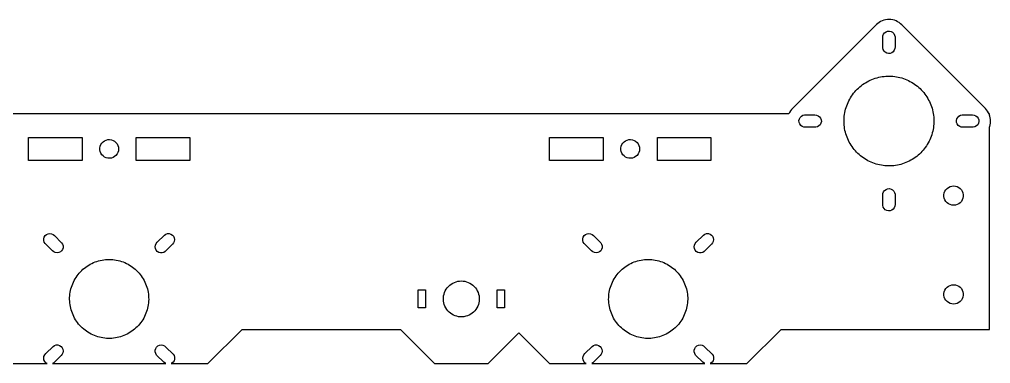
# Model space of a CAD drawing. Header units: metres. Extents: x -245 to 245, y -60 to 36.
# Drawn here: x -25 to 245.3, y -59.8 to 36 of the extents above; entities that cross this region are included whole.
import ezdxf

# ---------------------------------------------------------------- set-up
doc = ezdxf.new("R2010")
doc.units = ezdxf.units.M

msp = doc.modelspace()

# ---------------------------------------------------------------- linework, layer by layer
for p, q in [((214.263, 35.2088), (213.866, 34.9158)), ((214.687, 35.4609), (214.263, 35.2088)), ((215.134, 35.6694), (214.687, 35.4609)), ((215.6, 35.8324), (215.134, 35.6694)), ((216.08, 35.9482), (215.6, 35.8324)), ((216.569, 36.0157), (216.08, 35.9482)), ((217.062, 36.0341), (216.569, 36.0157)), ((217.554, 36.0034), (217.062, 36.0341)), ((218.041, 35.9238), (217.554, 36.0034)), ((218.518, 35.7961), (218.041, 35.9238)), ((218.979, 35.6215), (218.518, 35.7961)), ((219.421, 35.4019), (218.979, 35.6215)), ((219.839, 35.1393), (219.421, 35.4019)), ((220.229, 34.8365), (219.839, 35.1393)), ((213.5, 34.5847), (190.254, 11.3363)), ((213.866, 34.9158), (213.5, 34.5847)), ((215.798, 32.2866), (216.185, 32.5766)), ((216.185, 32.5766), (216.639, 32.7457)), ((216.639, 32.7457), (217.121, 32.7802)), ((217.121, 32.7802), (217.594, 32.6773)), ((217.594, 32.6773), (218.019, 32.4454)), ((218.019, 32.4454), (218.361, 32.1033)), ((220.586, 34.4964), (220.229, 34.8365)), ((243.835, 11.2502), (220.586, 34.4964)), ((215.304, 30.9632), (215.339, 31.4459)), ((215.304, 28.1348), (215.304, 30.9632)), ((215.339, 31.4459), (215.508, 31.8992)), ((215.508, 31.8992), (215.798, 32.2866)), ((218.361, 32.1033), (218.593, 31.6786)), ((218.593, 31.6786), (218.696, 31.2058)), ((218.696, 31.2058), (218.696, 28.3774)), ((215.407, 27.662), (215.304, 28.1348)), ((215.639, 27.2373), (215.407, 27.662)), ((215.981, 26.8952), (215.639, 27.2373)), ((218.202, 27.054), (217.815, 26.764)), ((218.492, 27.4414), (218.202, 27.054)), ((218.661, 27.8947), (218.492, 27.4414)), ((218.696, 28.3774), (218.661, 27.8947)), ((216.406, 26.6633), (215.981, 26.8952)), ((216.879, 26.5604), (216.406, 26.6633)), ((217.361, 26.5949), (216.879, 26.5604)), ((217.815, 26.764), (217.361, 26.5949)), ((211.369, 18.91), (211.818, 19.1251)), ((211.818, 19.1251), (212.274, 19.3221)), ((212.274, 19.3221), (212.738, 19.5009)), ((212.738, 19.5009), (213.208, 19.661)), ((213.208, 19.661), (213.685, 19.8024)), ((213.685, 19.8024), (214.167, 19.9246)), ((214.167, 19.9246), (214.653, 20.0276)), ((214.653, 20.0276), (215.143, 20.1113)), ((215.143, 20.1113), (215.636, 20.1753)), ((215.636, 20.1753), (216.131, 20.2197)), ((216.131, 20.2197), (216.627, 20.2444)), ((216.627, 20.2444), (217.124, 20.2494)), ((217.124, 20.2494), (217.621, 20.2346)), ((217.621, 20.2346), (218.117, 20.2)), ((218.117, 20.2), (218.611, 20.1457)), ((218.611, 20.1457), (219.103, 20.0719)), ((219.103, 20.0719), (219.591, 19.9786)), ((219.591, 19.9786), (220.075, 19.8659)), ((220.075, 19.8659), (220.554, 19.7341)), ((220.554, 19.7341), (221.028, 19.5833)), ((221.028, 19.5833), (221.495, 19.4138)), ((221.495, 19.4138), (221.955, 19.2259)), ((221.955, 19.2259), (222.408, 19.0198)), ((222.408, 19.0198), (222.851, 18.7959)), ((207.487, 15.8586), (207.817, 16.2304)), ((207.817, 16.2304), (208.161, 16.5888)), ((208.161, 16.5888), (208.52, 16.9332)), ((208.52, 16.9332), (208.891, 17.2631)), ((208.891, 17.2631), (209.276, 17.578)), ((209.276, 17.578), (209.673, 17.8773)), ((209.673, 17.8773), (210.081, 18.1606)), ((210.081, 18.1606), (210.501, 18.4274)), ((210.501, 18.4274), (210.93, 18.6774)), ((210.93, 18.6774), (211.369, 18.91)), ((222.851, 18.7959), (223.286, 18.5545)), ((223.286, 18.5545), (223.71, 18.2961)), ((223.71, 18.2961), (224.124, 18.021)), ((224.124, 18.021), (224.527, 17.7296)), ((224.527, 17.7296), (224.918, 17.4225)), ((224.918, 17.4225), (225.296, 17.1)), ((225.296, 17.1), (225.661, 16.7628)), ((225.661, 16.7628), (226.013, 16.4113)), ((226.013, 16.4113), (226.35, 16.0462)), ((205.84, 13.3805), (206.073, 13.8198)), ((206.073, 13.8198), (206.323, 14.2494)), ((206.323, 14.2494), (206.589, 14.6688)), ((206.589, 14.6688), (206.873, 15.0772)), ((206.873, 15.0772), (207.172, 15.474)), ((207.172, 15.474), (207.487, 15.8586)), ((226.35, 16.0462), (226.672, 15.6679)), ((226.672, 15.6679), (226.98, 15.2771)), ((226.98, 15.2771), (227.271, 14.8744)), ((227.271, 14.8744), (227.546, 14.4604)), ((227.546, 14.4604), (227.805, 14.0358)), ((227.805, 14.0358), (228.046, 13.6013)), ((228.046, 13.6013), (228.27, 13.1575)), ((189.914, 10.9788), (189.611, 10.5892)), ((190.254, 11.3363), (189.914, 10.9788)), ((204.825, 10.5834), (204.948, 11.0652)), ((204.948, 11.0652), (205.089, 11.5417)), ((205.089, 11.5417), (205.249, 12.0123)), ((205.249, 12.0123), (205.428, 12.4761)), ((205.428, 12.4761), (205.625, 12.9324)), ((205.625, 12.9324), (205.84, 13.3805)), ((228.27, 13.1575), (228.476, 12.7052)), ((228.476, 12.7052), (228.664, 12.2451)), ((228.664, 12.2451), (228.833, 11.7778)), ((228.833, 11.7778), (228.984, 11.3042)), ((228.984, 11.3042), (229.116, 10.8249)), ((229.116, 10.8249), (229.229, 10.3408)), ((244.166, 10.8843), (243.835, 11.2502)), ((244.459, 10.4872), (244.166, 10.8843)), ((189.139, 9.75), (-189.139, 9.75)), ((189.348, 10.1714), (189.139, 9.75)), ((189.611, 10.5892), (189.348, 10.1714)), ((191.97, 7.87126), (192.073, 8.34409)), ((192.073, 8.34409), (192.305, 8.76877)), ((192.305, 8.76877), (192.647, 9.11092)), ((192.647, 9.11092), (193.071, 9.3428)), ((193.071, 9.3428), (193.544, 9.44566)), ((193.544, 9.44566), (196.373, 9.44566)), ((196.373, 9.44566), (196.855, 9.41115)), ((196.855, 9.41115), (197.309, 9.24205)), ((197.309, 9.24205), (197.696, 8.95207)), ((197.696, 8.95207), (197.986, 8.56471)), ((197.986, 8.56471), (198.155, 8.11136)), ((198.155, 8.11136), (198.19, 7.62872)), ((204.501, 7.62572), (204.506, 8.12276)), ((204.506, 8.12276), (204.53, 8.61919)), ((204.53, 8.61919), (204.575, 9.11426)), ((204.575, 9.11426), (204.639, 9.60716)), ((204.639, 9.60716), (204.722, 10.0971)), ((204.722, 10.0971), (204.825, 10.5834)), ((229.229, 10.3408), (229.322, 9.85257)), ((229.322, 9.85257), (229.396, 9.36104)), ((229.396, 9.36104), (229.45, 8.86694)), ((229.45, 8.86694), (229.485, 8.37109)), ((229.485, 8.37109), (229.499, 7.87427)), ((235.81, 7.87126), (235.913, 8.34409)), ((235.913, 8.34409), (236.145, 8.76877)), ((236.145, 8.76877), (236.487, 9.11092)), ((236.487, 9.11092), (236.912, 9.3428)), ((236.912, 9.3428), (237.385, 9.44566)), ((237.385, 9.44566), (240.213, 9.44566)), ((240.213, 9.44566), (240.696, 9.41115)), ((240.696, 9.41115), (241.149, 9.24205)), ((241.149, 9.24205), (241.537, 8.95207)), ((241.537, 8.95207), (241.827, 8.56471)), ((241.827, 8.56471), (241.996, 8.11136)), ((241.996, 8.11136), (242.03, 7.62872)), ((244.711, 10.063), (244.459, 10.4872)), ((244.857, 9.75), (244.711, 10.063)), ((245, 9.75), (244.857, 9.75)), ((245, 9.38551), (245, 9.75)), ((245.082, 9.14995), (245, 9.38551)), ((245.198, 8.67026), (245.082, 9.14995)), ((245.266, 8.18141), (245.198, 8.67026)), ((245.284, 7.68828), (245.266, 8.18141)), ((192.004, 7.38863), (191.97, 7.87126)), ((192.173, 6.93527), (192.004, 7.38863)), ((192.463, 6.54791), (192.173, 6.93527)), ((192.851, 6.25793), (192.463, 6.54791)), ((193.304, 6.08884), (192.851, 6.25793)), ((193.787, 6.05432), (193.304, 6.08884)), ((196.615, 6.05432), (193.787, 6.05432)), ((197.088, 6.15718), (196.615, 6.05432)), ((197.513, 6.38907), (197.088, 6.15718)), ((197.855, 6.73122), (197.513, 6.38907)), ((198.087, 7.1559), (197.855, 6.73122)), ((198.19, 7.62872), (198.087, 7.1559)), ((204.515, 7.12889), (204.501, 7.62572)), ((204.55, 6.63304), (204.515, 7.12889)), ((204.604, 6.13895), (204.55, 6.63304)), ((204.678, 5.64742), (204.604, 6.13895)), ((204.771, 5.15919), (204.678, 5.64742)), ((229.361, 5.89282), (229.278, 5.40285)), ((229.425, 6.38573), (229.361, 5.89282)), ((229.47, 6.8808), (229.425, 6.38573)), ((229.494, 7.37723), (229.47, 6.8808)), ((229.499, 7.87427), (229.494, 7.37723)), ((235.845, 7.38863), (235.81, 7.87126)), ((236.014, 6.93527), (235.845, 7.38863)), ((236.304, 6.54791), (236.014, 6.93527)), ((236.691, 6.25793), (236.304, 6.54791)), ((237.145, 6.08884), (236.691, 6.25793)), ((237.627, 6.05432), (237.145, 6.08884)), ((240.456, 6.05432), (237.627, 6.05432)), ((240.929, 6.15718), (240.456, 6.05432)), ((241.353, 6.38907), (240.929, 6.15718)), ((241.695, 6.73122), (241.353, 6.38907)), ((241.927, 7.1559), (241.695, 6.73122)), ((242.03, 7.62872), (241.927, 7.1559)), ((245, 6.11032), (245.046, 6.2321)), ((245, -50.25), (245, 6.11032)), ((245.046, 6.2321), (245.174, 6.70876)), ((245.174, 6.70876), (245.253, 7.19577)), ((245.253, 7.19577), (245.284, 7.68828)), ((-22.45, -3.2), (-22.45, 3.2)), ((-22.45, 3.2), (-7.54999, 3.2)), ((-7.54999, 3.2), (-7.54999, -3.2)), ((7.54999, -3.2), (7.54999, 3.2)), ((7.54999, 3.2), (22.45, 3.2)), ((22.45, 3.2), (22.45, -3.2)), ((122.55, -3.2), (122.55, 3.2)), ((122.55, 3.2), (137.45, 3.2)), ((137.45, 3.2), (137.45, -3.2)), ((152.55, -3.2), (152.55, 3.2)), ((152.55, 3.2), (167.45, 3.2)), ((167.45, 3.2), (167.45, -3.2)), ((204.884, 4.67508), (204.771, 5.15919)), ((205.016, 4.19583), (204.884, 4.67508)), ((205.167, 3.7222), (205.016, 4.19583)), ((205.336, 3.25493), (205.167, 3.7222)), ((205.524, 2.79477), (205.336, 3.25493)), ((205.73, 2.34245), (205.524, 2.79477)), ((228.572, 3.02391), (228.375, 2.56758)), ((228.751, 3.48772), (228.572, 3.02391)), ((228.911, 3.95827), (228.751, 3.48772)), ((229.052, 4.4348), (228.911, 3.95827)), ((229.175, 4.91658), (229.052, 4.4348)), ((229.278, 5.40285), (229.175, 4.91658)), ((-2.60117, 0.24837), (-2.50714, 0.73616)), ((-2.60117, -0.24837), (-2.60117, 0.24837)), ((-2.50714, 0.73616), (-2.32253, 1.19734)), ((-2.32253, 1.19734), (-2.05396, 1.61523)), ((-2.05396, 1.61523), (-1.71114, 1.97476)), ((-1.71114, 1.97476), (-1.30649, 2.26292)), ((-1.30649, 2.26292), (-0.85461, 2.46928)), ((-0.85461, 2.46928), (-0.37186, 2.5864)), ((-0.37186, 2.5864), (0.12433, 2.61003)), ((0.12433, 2.61003), (0.61603, 2.53934)), ((0.61603, 2.53934), (1.08546, 2.37686)), ((1.08546, 2.37686), (1.51569, 2.12848)), ((1.51569, 2.12848), (1.89111, 1.80316)), ((1.89111, 1.80316), (2.19818, 1.41269)), ((2.19818, 1.41269), (2.42581, 0.97115)), ((2.42581, 0.97115), (2.56577, 0.49451)), ((2.56577, 0.49451), (2.61299, 0)), ((2.61299, 0), (2.56577, -0.49451)), ((142.399, 0.24837), (142.493, 0.73616)), ((142.399, -0.24837), (142.399, 0.24837)), ((142.493, 0.73616), (142.677, 1.19734)), ((142.677, 1.19734), (142.946, 1.61523)), ((142.946, 1.61523), (143.289, 1.97476)), ((143.289, 1.97476), (143.693, 2.26292)), ((143.693, 2.26292), (144.145, 2.46928)), ((144.145, 2.46928), (144.628, 2.5864)), ((144.628, 2.5864), (145.124, 2.61003)), ((145.124, 2.61003), (145.616, 2.53934)), ((145.616, 2.53934), (146.085, 2.37686)), ((146.085, 2.37686), (146.516, 2.12848)), ((146.516, 2.12848), (146.891, 1.80316)), ((146.891, 1.80316), (147.198, 1.41269)), ((147.198, 1.41269), (147.426, 0.97115)), ((147.426, 0.97115), (147.566, 0.49451)), ((147.566, 0.49451), (147.613, 0)), ((147.613, 0), (147.566, -0.49451)), ((205.954, 1.89867), (205.73, 2.34245)), ((206.195, 1.46416), (205.954, 1.89867)), ((206.454, 1.03957), (206.195, 1.46416)), ((206.729, 0.6256), (206.454, 1.03957)), ((207.02, 0.2229), (206.729, 0.6256)), ((207.328, -0.16789), (207.02, 0.2229)), ((226.828, 0.02597), (226.513, -0.35864)), ((227.127, 0.42281), (226.828, 0.02597)), ((227.411, 0.83122), (227.127, 0.42281)), ((227.677, 1.25058), (227.411, 0.83122)), ((227.927, 1.68021), (227.677, 1.25058)), ((228.16, 2.11945), (227.927, 1.68021)), ((228.375, 2.56758), (228.16, 2.11945)), ((-2.50714, -0.73616), (-2.60117, -0.24837)), ((-2.32253, -1.19734), (-2.50714, -0.73616)), ((-2.05396, -1.61523), (-2.32253, -1.19734)), ((-1.71114, -1.97476), (-2.05396, -1.61523)), ((-1.30649, -2.26292), (-1.71114, -1.97476)), ((-0.85461, -2.46928), (-1.30649, -2.26292)), ((-0.37186, -2.5864), (-0.85461, -2.46928)), ((0.12433, -2.61003), (-0.37186, -2.5864)), ((0.61603, -2.53934), (0.12433, -2.61003)), ((1.08546, -2.37686), (0.61603, -2.53934)), ((1.51569, -2.12848), (1.08546, -2.37686)), ((1.89111, -1.80316), (1.51569, -2.12848)), ((2.19818, -1.41269), (1.89111, -1.80316)), ((2.42581, -0.97115), (2.19818, -1.41269)), ((2.56577, -0.49451), (2.42581, -0.97115)), ((142.493, -0.73616), (142.399, -0.24837)), ((142.677, -1.19734), (142.493, -0.73616)), ((142.946, -1.61523), (142.677, -1.19734)), ((143.289, -1.97476), (142.946, -1.61523)), ((143.693, -2.26292), (143.289, -1.97476)), ((144.145, -2.46928), (143.693, -2.26292)), ((144.628, -2.5864), (144.145, -2.46928)), ((145.124, -2.61003), (144.628, -2.5864)), ((145.616, -2.53934), (145.124, -2.61003)), ((146.085, -2.37686), (145.616, -2.53934)), ((146.516, -2.12848), (146.085, -2.37686)), ((146.891, -1.80316), (146.516, -2.12848)), ((147.198, -1.41269), (146.891, -1.80316)), ((147.426, -0.97115), (147.198, -1.41269)), ((147.566, -0.49451), (147.426, -0.97115)), ((207.65, -0.54617), (207.328, -0.16789)), ((207.987, -0.91135), (207.65, -0.54617)), ((208.339, -1.26282), (207.987, -0.91135)), ((208.704, -1.60004), (208.339, -1.26282)), ((209.082, -1.92247), (208.704, -1.60004)), ((209.473, -2.22961), (209.082, -1.92247)), ((209.876, -2.52097), (209.473, -2.22961)), ((210.29, -2.7961), (209.876, -2.52097)), ((223.919, -2.66058), (223.499, -2.92743)), ((224.327, -2.37729), (223.919, -2.66058)), ((224.724, -2.07799), (224.327, -2.37729)), ((225.109, -1.76314), (224.724, -2.07799)), ((225.48, -1.43324), (225.109, -1.76314)), ((225.839, -1.08882), (225.48, -1.43324)), ((226.183, -0.73044), (225.839, -1.08882)), ((226.513, -0.35864), (226.183, -0.73044)), ((-7.54999, -3.2), (-22.45, -3.2)), ((22.45, -3.2), (7.54999, -3.2)), ((137.45, -3.2), (122.55, -3.2)), ((167.45, -3.2), (152.55, -3.2)), ((210.714, -3.05453), (210.29, -2.7961)), ((211.149, -3.2959), (210.714, -3.05453)), ((211.592, -3.51979), (211.149, -3.2959)), ((212.045, -3.72588), (211.592, -3.51979)), ((212.505, -3.9138), (212.045, -3.72588)), ((212.972, -4.08328), (212.505, -3.9138)), ((213.446, -4.23405), (212.972, -4.08328)), ((213.925, -4.36589), (213.446, -4.23405)), ((214.409, -4.47856), (213.925, -4.36589)), ((214.897, -4.57188), (214.409, -4.47856)), ((215.389, -4.64574), (214.897, -4.57188)), ((215.883, -4.69998), (215.389, -4.64574)), ((216.379, -4.73456), (215.883, -4.69998)), ((216.876, -4.74937), (216.379, -4.73456)), ((217.373, -4.74443), (216.876, -4.74937)), ((217.869, -4.71974), (217.373, -4.74443)), ((218.364, -4.67532), (217.869, -4.71974)), ((218.857, -4.61125), (218.364, -4.67532)), ((219.347, -4.52765), (218.857, -4.61125)), ((219.833, -4.42462), (219.347, -4.52765)), ((220.315, -4.30235), (219.833, -4.42462)), ((220.792, -4.16103), (220.315, -4.30235)), ((221.262, -4.00087), (220.792, -4.16103)), ((221.726, -3.82213), (221.262, -4.00087)), ((222.182, -3.62508), (221.726, -3.82213)), ((222.631, -3.41005), (222.182, -3.62508)), ((223.07, -3.17738), (222.631, -3.41005)), ((223.499, -2.92743), (223.07, -3.17738)), ((233.181, -11.0047), (233.579, -10.7044)), ((233.579, -10.7044), (234.025, -10.4823)), ((234.025, -10.4823), (234.504, -10.346)), ((234.504, -10.346), (235, -10.3)), ((235, -10.3), (235.496, -10.346)), ((235.496, -10.346), (235.975, -10.4823)), ((235.975, -10.4823), (236.421, -10.7044)), ((236.421, -10.7044), (236.819, -11.0047)), ((215.304, -12.8774), (215.339, -12.3947)), ((215.304, -15.7058), (215.304, -12.8774)), ((215.339, -12.3947), (215.508, -11.9414)), ((215.508, -11.9414), (215.798, -11.554)), ((215.798, -11.554), (216.185, -11.264)), ((216.185, -11.264), (216.639, -11.0949)), ((216.639, -11.0949), (217.121, -11.0604)), ((217.121, -11.0604), (217.594, -11.1633)), ((217.594, -11.1633), (218.019, -11.3952)), ((218.019, -11.3952), (218.361, -11.7373)), ((218.361, -11.7373), (218.593, -12.162)), ((218.593, -12.162), (218.696, -12.6348)), ((218.696, -12.6348), (218.696, -15.4632)), ((232.312, -12.7509), (232.403, -12.2611)), ((232.312, -13.2491), (232.312, -12.7509)), ((232.403, -13.7389), (232.312, -13.2491)), ((232.403, -12.2611), (232.583, -11.7965)), ((232.583, -11.7965), (232.845, -11.3729)), ((232.845, -11.3729), (233.181, -11.0047)), ((236.819, -11.0047), (237.155, -11.3729)), ((237.155, -11.3729), (237.417, -11.7965)), ((237.417, -11.7965), (237.597, -12.2611)), ((237.597, -12.2611), (237.688, -12.7509)), ((237.688, -13.2491), (237.597, -13.7389)), ((237.688, -12.7509), (237.688, -13.2491)), ((215.407, -16.1786), (215.304, -15.7058)), ((215.639, -16.6033), (215.407, -16.1786)), ((218.661, -15.9459), (218.492, -16.3992)), ((218.696, -15.4632), (218.661, -15.9459)), ((232.583, -14.2035), (232.403, -13.7389)), ((232.845, -14.6271), (232.583, -14.2035)), ((233.181, -14.9953), (232.845, -14.6271)), ((233.579, -15.2956), (233.181, -14.9953)), ((234.025, -15.5177), (233.579, -15.2956)), ((234.504, -15.654), (234.025, -15.5177)), ((235, -15.7), (234.504, -15.654)), ((235.496, -15.654), (235, -15.7)), ((235.975, -15.5177), (235.496, -15.654)), ((236.421, -15.2956), (235.975, -15.5177)), ((236.819, -14.9953), (236.421, -15.2956)), ((237.155, -14.6271), (236.819, -14.9953)), ((237.417, -14.2035), (237.155, -14.6271)), ((237.597, -13.7389), (237.417, -14.2035)), ((215.981, -16.9454), (215.639, -16.6033)), ((216.406, -17.1773), (215.981, -16.9454)), ((216.879, -17.2802), (216.406, -17.1773)), ((217.361, -17.2457), (216.879, -17.2802)), ((217.815, -17.0766), (217.361, -17.2457)), ((218.202, -16.7866), (217.815, -17.0766)), ((218.492, -16.3992), (218.202, -16.7866)), ((-18.0464, -24.5438), (-17.7848, -24.1367)), ((-17.7848, -24.1367), (-17.4191, -23.8199)), ((-17.4191, -23.8199), (-16.9789, -23.6189)), ((-16.9789, -23.6189), (-16.5, -23.55)), ((-16.5, -23.55), (-16.021, -23.6189)), ((-16.021, -23.6189), (-15.5809, -23.8199)), ((-15.5809, -23.8199), (-15.2152, -24.1367)), ((-15.2152, -24.1367), (-13.2152, -26.1367)), ((13.3867, -25.9652), (15.3867, -23.9652)), ((15.3867, -23.9652), (15.7938, -23.7036)), ((15.7938, -23.7036), (16.2581, -23.5673)), ((16.2581, -23.5673), (16.7419, -23.5673)), ((16.7419, -23.5673), (17.2062, -23.7036)), ((17.2062, -23.7036), (17.6133, -23.9652)), ((17.6133, -23.9652), (17.9301, -24.3309)), ((131.954, -24.5438), (132.215, -24.1367)), ((132.215, -24.1367), (132.581, -23.8199)), ((132.581, -23.8199), (133.021, -23.6189)), ((133.021, -23.6189), (133.5, -23.55)), ((133.5, -23.55), (133.979, -23.6189)), ((133.979, -23.6189), (134.419, -23.8199)), ((134.419, -23.8199), (134.785, -24.1367)), ((134.785, -24.1367), (136.785, -26.1367)), ((163.387, -25.9652), (165.387, -23.9652)), ((165.387, -23.9652), (165.794, -23.7036)), ((165.794, -23.7036), (166.258, -23.5673)), ((166.258, -23.5673), (166.742, -23.5673)), ((166.742, -23.5673), (167.206, -23.7036)), ((167.206, -23.7036), (167.613, -23.9652)), ((167.613, -23.9652), (167.93, -24.3309)), ((-18.1827, -25.0081), (-18.0464, -24.5438)), ((-18.1827, -25.4919), (-18.1827, -25.0081)), ((-18.0464, -25.9562), (-18.1827, -25.4919)), ((-17.7848, -26.3633), (-18.0464, -25.9562)), ((-15.7848, -28.3633), (-17.7848, -26.3633)), ((-13.2152, -26.1367), (-12.9536, -26.5438)), ((-12.9536, -26.5438), (-12.8173, -27.0081)), ((-12.8173, -27.0081), (-12.8173, -27.4919)), ((12.8, -27.25), (12.8689, -26.771)), ((12.8689, -26.771), (13.0699, -26.3309)), ((13.0699, -26.3309), (13.3867, -25.9652)), ((17.6133, -26.5348), (15.6133, -28.5348)), ((17.9301, -26.1691), (17.6133, -26.5348)), ((17.9301, -24.3309), (18.1311, -24.771)), ((18.1311, -25.7289), (17.9301, -26.1691)), ((18.1311, -24.771), (18.2, -25.25)), ((18.2, -25.25), (18.1311, -25.7289)), ((131.817, -25.0081), (131.954, -24.5438)), ((131.817, -25.4919), (131.817, -25.0081)), ((131.954, -25.9562), (131.817, -25.4919)), ((132.215, -26.3633), (131.954, -25.9562)), ((134.215, -28.3633), (132.215, -26.3633)), ((136.785, -26.1367), (137.046, -26.5438)), ((137.046, -26.5438), (137.183, -27.0081)), ((137.183, -27.0081), (137.183, -27.4919)), ((162.8, -27.25), (162.869, -26.771)), ((162.869, -26.771), (163.07, -26.3309)), ((163.07, -26.3309), (163.387, -25.9652)), ((167.613, -26.5348), (165.613, -28.5348)), ((167.93, -26.1691), (167.613, -26.5348)), ((167.93, -24.3309), (168.131, -24.771)), ((168.131, -25.7289), (167.93, -26.1691)), ((168.131, -24.771), (168.2, -25.25)), ((168.2, -25.25), (168.131, -25.7289)), ((-15.4191, -28.6801), (-15.7848, -28.3633)), ((-14.9789, -28.8811), (-15.4191, -28.6801)), ((-14.5, -28.95), (-14.9789, -28.8811)), ((-14.021, -28.8811), (-14.5, -28.95)), ((-13.5809, -28.6801), (-14.021, -28.8811)), ((-13.2152, -28.3633), (-13.5809, -28.6801)), ((-12.9536, -27.9562), (-13.2152, -28.3633)), ((-12.8173, -27.4919), (-12.9536, -27.9562)), ((12.8689, -27.7289), (12.8, -27.25)), ((13.0699, -28.1691), (12.8689, -27.7289)), ((13.3867, -28.5348), (13.0699, -28.1691)), ((13.7938, -28.7964), (13.3867, -28.5348)), ((14.2581, -28.9327), (13.7938, -28.7964)), ((14.7419, -28.9327), (14.2581, -28.9327)), ((15.2062, -28.7964), (14.7419, -28.9327)), ((15.6133, -28.5348), (15.2062, -28.7964)), ((134.581, -28.6801), (134.215, -28.3633)), ((135.021, -28.8811), (134.581, -28.6801)), ((135.5, -28.95), (135.021, -28.8811)), ((135.979, -28.8811), (135.5, -28.95)), ((136.419, -28.6801), (135.979, -28.8811)), ((136.785, -28.3633), (136.419, -28.6801)), ((137.046, -27.9562), (136.785, -28.3633)), ((137.183, -27.4919), (137.046, -27.9562)), ((162.869, -27.7289), (162.8, -27.25)), ((163.07, -28.1691), (162.869, -27.7289)), ((163.387, -28.5348), (163.07, -28.1691)), ((163.794, -28.7964), (163.387, -28.5348)), ((164.258, -28.9327), (163.794, -28.7964)), ((164.742, -28.9327), (164.258, -28.9327)), ((165.206, -28.7964), (164.742, -28.9327)), ((165.613, -28.5348), (165.206, -28.7964)), ((-6.09834, -32.5952), (-5.67844, -32.329)), ((-5.67844, -32.329), (-5.24692, -32.082)), ((-5.24692, -32.082), (-4.80469, -31.8548)), ((-4.80469, -31.8548), (-4.35265, -31.6478)), ((-4.35265, -31.6478), (-3.89171, -31.4614)), ((-3.89171, -31.4614), (-3.42282, -31.2961)), ((-3.42282, -31.2961), (-2.94693, -31.1521)), ((-2.94693, -31.1521), (-2.46503, -31.0298)), ((-2.46503, -31.0298), (-1.97809, -30.9293)), ((-1.97809, -30.9293), (-1.48712, -30.851)), ((-1.48712, -30.851), (-0.9931, -30.7949)), ((-0.9931, -30.7949), (-0.49706, -30.7612)), ((-0.49706, -30.7612), (0, -30.75)), ((0, -30.75), (0.49706, -30.7612)), ((0.49706, -30.7612), (0.9931, -30.7949)), ((0.9931, -30.7949), (1.48712, -30.851)), ((1.48712, -30.851), (1.97809, -30.9293)), ((1.97809, -30.9293), (2.46503, -31.0298)), ((2.46503, -31.0298), (2.94693, -31.1521)), ((2.94693, -31.1521), (3.42282, -31.2961)), ((3.42282, -31.2961), (3.89171, -31.4614)), ((3.89171, -31.4614), (4.35265, -31.6478)), ((4.35265, -31.6478), (4.80469, -31.8548)), ((4.80469, -31.8548), (5.24692, -32.082)), ((5.24692, -32.082), (5.67844, -32.329)), ((5.67844, -32.329), (6.09834, -32.5952)), ((143.902, -32.5952), (144.322, -32.329)), ((144.322, -32.329), (144.753, -32.082)), ((144.753, -32.082), (145.195, -31.8548)), ((145.195, -31.8548), (145.647, -31.6478)), ((145.647, -31.6478), (146.108, -31.4614)), ((146.108, -31.4614), (146.577, -31.2961)), ((146.577, -31.2961), (147.053, -31.1521)), ((147.053, -31.1521), (147.535, -31.0298)), ((147.535, -31.0298), (148.022, -30.9293)), ((148.022, -30.9293), (148.513, -30.851)), ((148.513, -30.851), (149.007, -30.7949)), ((149.007, -30.7949), (149.503, -30.7612)), ((149.503, -30.7612), (150, -30.75)), ((150, -30.75), (150.497, -30.7612)), ((150.497, -30.7612), (150.993, -30.7949)), ((150.993, -30.7949), (151.487, -30.851)), ((151.487, -30.851), (151.978, -30.9293)), ((151.978, -30.9293), (152.465, -31.0298)), ((152.465, -31.0298), (152.947, -31.1521)), ((152.947, -31.1521), (153.423, -31.2961)), ((153.423, -31.2961), (153.892, -31.4614)), ((153.892, -31.4614), (154.353, -31.6478)), ((154.353, -31.6478), (154.805, -31.8548)), ((154.805, -31.8548), (155.247, -32.082)), ((155.247, -32.082), (155.678, -32.329)), ((155.678, -32.329), (156.098, -32.5952)), ((-8.94281, -35.3448), (-8.64424, -34.9473)), ((-8.64424, -34.9473), (-8.32802, -34.5636)), ((-8.32802, -34.5636), (-7.99478, -34.1946)), ((-7.99478, -34.1946), (-7.6452, -33.8411)), ((-7.6452, -33.8411), (-7.28001, -33.5037)), ((-7.28001, -33.5037), (-6.89995, -33.1832)), ((-6.89995, -33.1832), (-6.5058, -32.8801)), ((-6.5058, -32.8801), (-6.09834, -32.5952)), ((6.09834, -32.5952), (6.5058, -32.8801)), ((6.5058, -32.8801), (6.89995, -33.1832)), ((6.89995, -33.1832), (7.28001, -33.5037)), ((7.28001, -33.5037), (7.6452, -33.8411)), ((7.6452, -33.8411), (7.99478, -34.1946)), ((7.99478, -34.1946), (8.32802, -34.5636)), ((8.32802, -34.5636), (8.64424, -34.9473)), ((8.64424, -34.9473), (8.94281, -35.3448)), ((141.057, -35.3448), (141.356, -34.9473)), ((141.356, -34.9473), (141.672, -34.5636)), ((141.672, -34.5636), (142.005, -34.1946)), ((142.005, -34.1946), (142.355, -33.8411)), ((142.355, -33.8411), (142.72, -33.5037)), ((142.72, -33.5037), (143.1, -33.1832)), ((143.1, -33.1832), (143.494, -32.8801)), ((143.494, -32.8801), (143.902, -32.5952)), ((156.098, -32.5952), (156.506, -32.8801)), ((156.506, -32.8801), (156.9, -33.1832)), ((156.9, -33.1832), (157.28, -33.5037)), ((157.28, -33.5037), (157.645, -33.8411)), ((157.645, -33.8411), (157.995, -34.1946)), ((157.995, -34.1946), (158.328, -34.5636)), ((158.328, -34.5636), (158.644, -34.9473)), ((158.644, -34.9473), (158.943, -35.3448)), ((-10.3319, -37.9748), (-10.1507, -37.5118)), ((-10.1507, -37.5118), (-9.94885, -37.0574)), ((-9.94885, -37.0574), (-9.72664, -36.6127)), ((-9.72664, -36.6127), (-9.48457, -36.1784)), ((-9.48457, -36.1784), (-9.22311, -35.7555)), ((-9.22311, -35.7555), (-8.94281, -35.3448)), ((8.94281, -35.3448), (9.22311, -35.7555)), ((9.22311, -35.7555), (9.48457, -36.1784)), ((9.48457, -36.1784), (9.72664, -36.6127)), ((9.72664, -36.6127), (9.94885, -37.0574)), ((9.94885, -37.0574), (10.1507, -37.5118)), ((10.1507, -37.5118), (10.3319, -37.9748)), ((94.7861, -37.9198), (95.1834, -37.6188)), ((95.1834, -37.6188), (95.6087, -37.3589)), ((95.6087, -37.3589), (96.0578, -37.1426)), ((96.0578, -37.1426), (96.5262, -36.9721)), ((96.5262, -36.9721), (97.0093, -36.8491)), ((97.0093, -36.8491), (97.5022, -36.7748)), ((97.5022, -36.7748), (98, -36.75)), ((98, -36.75), (98.4978, -36.7748)), ((98.4978, -36.7748), (98.9907, -36.8491)), ((98.9907, -36.8491), (99.4738, -36.9721)), ((99.4738, -36.9721), (99.9422, -37.1426)), ((99.9422, -37.1426), (100.391, -37.3589)), ((100.391, -37.3589), (100.817, -37.6188)), ((100.817, -37.6188), (101.214, -37.9198)), ((139.668, -37.9748), (139.849, -37.5118)), ((139.849, -37.5118), (140.051, -37.0574)), ((140.051, -37.0574), (140.273, -36.6127)), ((140.273, -36.6127), (140.515, -36.1784)), ((140.515, -36.1784), (140.777, -35.7555)), ((140.777, -35.7555), (141.057, -35.3448)), ((158.943, -35.3448), (159.223, -35.7555)), ((159.223, -35.7555), (159.485, -36.1784)), ((159.485, -36.1784), (159.727, -36.6127)), ((159.727, -36.6127), (159.949, -37.0574)), ((159.949, -37.0574), (160.151, -37.5118)), ((160.151, -37.5118), (160.332, -37.9748)), ((234.504, -37.846), (235, -37.8)), ((235, -37.8), (235.496, -37.846)), ((-10.9656, -40.8808), (-10.9151, -40.3861)), ((-10.9151, -40.3861), (-10.8423, -39.8943)), ((-10.8423, -39.8943), (-10.7474, -39.4062)), ((-10.7474, -39.4062), (-10.6305, -38.923)), ((-10.6305, -38.923), (-10.4919, -38.4455)), ((-10.4919, -38.4455), (-10.3319, -37.9748)), ((10.3319, -37.9748), (10.4919, -38.4455)), ((10.4919, -38.4455), (10.6305, -38.923)), ((10.6305, -38.923), (10.7474, -39.4062)), ((10.7474, -39.4062), (10.8423, -39.8943)), ((10.8423, -39.8943), (10.9151, -40.3861)), ((10.9151, -40.3861), (10.9656, -40.8808)), ((86, -44.25), (86, -39.25)), ((86, -39.25), (88, -39.25)), ((88, -39.25), (88, -44.25)), ((93.076, -40.8818), (93.1869, -40.3958)), ((93.1869, -40.3958), (93.3456, -39.9233)), ((93.3456, -39.9233), (93.5506, -39.4689)), ((93.5506, -39.4689), (93.7999, -39.0373)), ((93.7999, -39.0373), (94.0908, -38.6325)), ((94.0908, -38.6325), (94.4207, -38.2588)), ((94.4207, -38.2588), (94.7861, -37.9198)), ((101.214, -37.9198), (101.579, -38.2588)), ((101.579, -38.2588), (101.909, -38.6325)), ((101.909, -38.6325), (102.2, -39.0373)), ((102.2, -39.0373), (102.449, -39.4689)), ((102.449, -39.4689), (102.654, -39.9233)), ((102.654, -39.9233), (102.813, -40.3958)), ((102.813, -40.3958), (102.924, -40.8818)), ((108, -44.25), (108, -39.25)), ((108, -39.25), (110, -39.25)), ((110, -39.25), (110, -44.25)), ((139.034, -40.8808), (139.085, -40.3861)), ((139.085, -40.3861), (139.158, -39.8943)), ((139.158, -39.8943), (139.253, -39.4062)), ((139.253, -39.4062), (139.369, -38.923)), ((139.369, -38.923), (139.508, -38.4455)), ((139.508, -38.4455), (139.668, -37.9748)), ((160.332, -37.9748), (160.492, -38.4455)), ((160.492, -38.4455), (160.631, -38.923)), ((160.631, -38.923), (160.747, -39.4062)), ((160.747, -39.4062), (160.842, -39.8943)), ((160.842, -39.8943), (160.915, -40.3861)), ((160.915, -40.3861), (160.966, -40.8808)), ((232.312, -40.2509), (232.403, -39.7611)), ((232.312, -40.7491), (232.312, -40.2509)), ((232.403, -39.7611), (232.583, -39.2965)), ((232.583, -39.2965), (232.845, -38.8729)), ((232.845, -38.8729), (233.181, -38.5047)), ((233.181, -38.5047), (233.579, -38.2044)), ((233.579, -38.2044), (234.025, -37.9823)), ((234.025, -37.9823), (234.504, -37.846)), ((235.496, -37.846), (235.975, -37.9823)), ((235.975, -37.9823), (236.421, -38.2044)), ((236.421, -38.2044), (236.819, -38.5047)), ((236.819, -38.5047), (237.155, -38.8729)), ((237.155, -38.8729), (237.417, -39.2965)), ((237.417, -39.2965), (237.597, -39.7611)), ((237.597, -39.7611), (237.688, -40.2509)), ((237.688, -40.2509), (237.688, -40.7491)), ((-10.9993, -41.8743), (-10.9937, -41.3771)), ((-10.9824, -42.3712), (-10.9993, -41.8743)), ((-10.9937, -41.3771), (-10.9656, -40.8808)), ((-10.9431, -42.8668), (-10.9824, -42.3712)), ((-10.8815, -43.3602), (-10.9431, -42.8668)), ((10.9431, -42.8668), (10.8815, -43.3602)), ((10.9824, -42.3712), (10.9431, -42.8668)), ((10.9656, -40.8808), (10.9937, -41.3771)), ((10.9993, -41.8743), (10.9824, -42.3712)), ((10.9937, -41.3771), (10.9993, -41.8743)), ((93.0016, -41.8746), (93.014, -41.3763)), ((93.0388, -42.3717), (93.0016, -41.8746)), ((93.014, -41.3763), (93.076, -40.8818)), ((93.1254, -42.8626), (93.0388, -42.3717)), ((93.2604, -43.3424), (93.1254, -42.8626)), ((102.875, -42.8626), (102.74, -43.3424)), ((102.961, -42.3717), (102.875, -42.8626)), ((102.924, -40.8818), (102.986, -41.3763)), ((102.998, -41.8746), (102.961, -42.3717)), ((102.986, -41.3763), (102.998, -41.8746)), ((139.001, -41.8743), (139.006, -41.3771)), ((139.018, -42.3712), (139.001, -41.8743)), ((139.006, -41.3771), (139.034, -40.8808)), ((139.057, -42.8668), (139.018, -42.3712)), ((139.118, -43.3602), (139.057, -42.8668)), ((160.943, -42.8668), (160.882, -43.3602)), ((160.982, -42.3712), (160.943, -42.8668)), ((160.966, -40.8808), (160.994, -41.3771)), ((160.999, -41.8743), (160.982, -42.3712)), ((160.994, -41.3771), (160.999, -41.8743)), ((232.403, -41.2389), (232.312, -40.7491)), ((232.583, -41.7035), (232.403, -41.2389)), ((232.845, -42.1271), (232.583, -41.7035)), ((233.181, -42.4953), (232.845, -42.1271)), ((233.579, -42.7956), (233.181, -42.4953)), ((234.025, -43.0177), (233.579, -42.7956)), ((234.504, -43.154), (234.025, -43.0177)), ((235, -43.2), (234.504, -43.154)), ((235.496, -43.154), (235, -43.2)), ((235.975, -43.0177), (235.496, -43.154)), ((236.421, -42.7956), (235.975, -43.0177)), ((236.819, -42.4953), (236.421, -42.7956)), ((237.155, -42.1271), (236.819, -42.4953)), ((237.417, -41.7035), (237.155, -42.1271)), ((237.597, -41.2389), (237.417, -41.7035)), ((237.688, -40.7491), (237.597, -41.2389)), ((-10.7976, -43.8503), (-10.8815, -43.3602)), ((-10.6917, -44.336), (-10.7976, -43.8503)), ((-10.5639, -44.8165), (-10.6917, -44.336)), ((-10.4146, -45.2907), (-10.5639, -44.8165)), ((-10.2439, -45.7577), (-10.4146, -45.2907)), ((-10.0524, -46.2165), (-10.2439, -45.7577)), ((10.2439, -45.7577), (10.0524, -46.2165)), ((10.4146, -45.2907), (10.2439, -45.7577)), ((10.5639, -44.8165), (10.4146, -45.2907)), ((10.6917, -44.336), (10.5639, -44.8165)), ((10.7976, -43.8503), (10.6917, -44.336)), ((10.8815, -43.3602), (10.7976, -43.8503)), ((88, -44.25), (86, -44.25)), ((93.4425, -43.8064), (93.2604, -43.3424)), ((93.6699, -44.25), (93.4425, -43.8064)), ((93.9403, -44.6687), (93.6699, -44.25)), ((94.2511, -45.0584), (93.9403, -44.6687)), ((94.5991, -45.4153), (94.2511, -45.0584)), ((94.981, -45.7357), (94.5991, -45.4153)), ((95.3928, -46.0164), (94.981, -45.7357)), ((101.019, -45.7357), (100.607, -46.0164)), ((101.401, -45.4153), (101.019, -45.7357)), ((101.749, -45.0584), (101.401, -45.4153)), ((102.06, -44.6687), (101.749, -45.0584)), ((102.33, -44.25), (102.06, -44.6687)), ((102.558, -43.8064), (102.33, -44.25)), ((102.74, -43.3424), (102.558, -43.8064)), ((110, -44.25), (108, -44.25)), ((139.202, -43.8503), (139.118, -43.3602)), ((139.308, -44.336), (139.202, -43.8503)), ((139.436, -44.8165), (139.308, -44.336)), ((139.585, -45.2907), (139.436, -44.8165)), ((139.756, -45.7577), (139.585, -45.2907)), ((139.948, -46.2165), (139.756, -45.7577)), ((160.244, -45.7577), (160.052, -46.2165)), ((160.415, -45.2907), (160.244, -45.7577)), ((160.564, -44.8165), (160.415, -45.2907)), ((160.692, -44.336), (160.564, -44.8165)), ((160.798, -43.8503), (160.692, -44.336)), ((160.882, -43.3602), (160.798, -43.8503)), ((-9.84026, -46.6662), (-10.0524, -46.2165)), ((-9.60806, -47.1058), (-9.84026, -46.6662)), ((-9.35623, -47.5345), (-9.60806, -47.1058)), ((-9.08528, -47.9514), (-9.35623, -47.5345)), ((-8.79578, -48.3556), (-9.08528, -47.9514)), ((-8.4883, -48.7463), (-8.79578, -48.3556)), ((8.79578, -48.3556), (8.4883, -48.7463)), ((9.08528, -47.9514), (8.79578, -48.3556)), ((9.35623, -47.5345), (9.08528, -47.9514)), ((9.60806, -47.1058), (9.35623, -47.5345)), ((9.84026, -46.6662), (9.60806, -47.1058)), ((10.0524, -46.2165), (9.84026, -46.6662)), ((95.8306, -46.2548), (95.3928, -46.0164)), ((96.2899, -46.4485), (95.8306, -46.2548)), ((96.7662, -46.5954), (96.2899, -46.4485)), ((97.2548, -46.6942), (96.7662, -46.5954)), ((97.7508, -46.7438), (97.2548, -46.6942)), ((98.2492, -46.7438), (97.7508, -46.7438)), ((98.7452, -46.6942), (98.2492, -46.7438)), ((99.2338, -46.5954), (98.7452, -46.6942)), ((99.7101, -46.4485), (99.2338, -46.5954)), ((100.169, -46.2548), (99.7101, -46.4485)), ((100.607, -46.0164), (100.169, -46.2548)), ((140.16, -46.6662), (139.948, -46.2165)), ((140.392, -47.1058), (140.16, -46.6662)), ((140.644, -47.5345), (140.392, -47.1058)), ((140.915, -47.9514), (140.644, -47.5345)), ((141.204, -48.3556), (140.915, -47.9514)), ((141.512, -48.7463), (141.204, -48.3556)), ((158.796, -48.3556), (158.488, -48.7463)), ((159.085, -47.9514), (158.796, -48.3556)), ((159.356, -47.5345), (159.085, -47.9514)), ((159.608, -47.1058), (159.356, -47.5345)), ((159.84, -46.6662), (159.608, -47.1058)), ((160.052, -46.2165), (159.84, -46.6662)), ((-8.16348, -49.1227), (-8.4883, -48.7463)), ((-7.82199, -49.4841), (-8.16348, -49.1227)), ((-7.46452, -49.8297), (-7.82199, -49.4841)), ((-7.0918, -50.1587), (-7.46452, -49.8297)), ((-6.70459, -50.4706), (-7.0918, -50.1587)), ((-6.30368, -50.7646), (-6.70459, -50.4706)), ((-5.88989, -51.0403), (-6.30368, -50.7646)), ((-5.46407, -51.2969), (-5.88989, -51.0403)), ((-5.02708, -51.5341), (-5.46407, -51.2969)), ((5.46407, -51.2969), (5.02708, -51.5341)), ((5.88989, -51.0403), (5.46407, -51.2969)), ((6.30368, -50.7646), (5.88989, -51.0403)), ((6.70459, -50.4706), (6.30368, -50.7646)), ((7.0918, -50.1587), (6.70459, -50.4706)), ((7.46452, -49.8297), (7.0918, -50.1587)), ((7.82199, -49.4841), (7.46452, -49.8297)), ((8.16348, -49.1227), (7.82199, -49.4841)), ((8.4883, -48.7463), (8.16348, -49.1227)), ((27.4905, -59.75), (36.9905, -50.25)), ((36.9905, -50.25), (81.0442, -50.25)), ((81.0442, -50.25), (90.5442, -59.75)), ((105.456, -59.75), (113.983, -51.2232)), ((113.983, -51.2232), (122.509, -59.75)), ((141.837, -49.1227), (141.512, -48.7463)), ((142.178, -49.4841), (141.837, -49.1227)), ((142.535, -49.8297), (142.178, -49.4841)), ((142.908, -50.1587), (142.535, -49.8297)), ((143.295, -50.4706), (142.908, -50.1587)), ((143.696, -50.7646), (143.295, -50.4706)), ((144.11, -51.0403), (143.696, -50.7646)), ((144.536, -51.2969), (144.11, -51.0403)), ((144.973, -51.5341), (144.536, -51.2969)), ((155.464, -51.2969), (155.027, -51.5341)), ((155.89, -51.0403), (155.464, -51.2969)), ((156.304, -50.7646), (155.89, -51.0403)), ((156.705, -50.4706), (156.304, -50.7646)), ((157.092, -50.1587), (156.705, -50.4706)), ((157.465, -49.8297), (157.092, -50.1587)), ((157.822, -49.4841), (157.465, -49.8297)), ((158.163, -49.1227), (157.822, -49.4841)), ((158.488, -48.7463), (158.163, -49.1227)), ((177.491, -59.75), (186.991, -50.25)), ((186.991, -50.25), (245, -50.25)), ((-4.57983, -51.7513), (-5.02708, -51.5341)), ((-4.12323, -51.948), (-4.57983, -51.7513)), ((-3.65819, -52.1239), (-4.12323, -51.948)), ((-3.18568, -52.2786), (-3.65819, -52.1239)), ((-2.70668, -52.4118), (-3.18568, -52.2786)), ((-2.22214, -52.5232), (-2.70668, -52.4118)), ((-1.73305, -52.6126), (-2.22214, -52.5232)), ((-1.24042, -52.6798), (-1.73305, -52.6126)), ((-0.74527, -52.7247), (-1.24042, -52.6798)), ((-0.24858, -52.7472), (-0.74527, -52.7247)), ((0.24858, -52.7472), (-0.24858, -52.7472)), ((0.74527, -52.7247), (0.24858, -52.7472)), ((1.24042, -52.6798), (0.74527, -52.7247)), ((1.73305, -52.6126), (1.24042, -52.6798)), ((2.22214, -52.5232), (1.73305, -52.6126)), ((2.70668, -52.4118), (2.22214, -52.5232)), ((3.18568, -52.2786), (2.70668, -52.4118)), ((3.65819, -52.1239), (3.18568, -52.2786)), ((4.12323, -51.948), (3.65819, -52.1239)), ((4.57983, -51.7513), (4.12323, -51.948)), ((5.02708, -51.5341), (4.57983, -51.7513)), ((145.42, -51.7513), (144.973, -51.5341)), ((145.877, -51.948), (145.42, -51.7513)), ((146.342, -52.1239), (145.877, -51.948)), ((146.814, -52.2786), (146.342, -52.1239)), ((147.293, -52.4118), (146.814, -52.2786)), ((147.778, -52.5232), (147.293, -52.4118)), ((148.267, -52.6126), (147.778, -52.5232)), ((148.76, -52.6798), (148.267, -52.6126)), ((149.255, -52.7247), (148.76, -52.6798)), ((149.751, -52.7472), (149.255, -52.7247)), ((150.249, -52.7472), (149.751, -52.7472)), ((150.745, -52.7247), (150.249, -52.7472)), ((151.24, -52.6798), (150.745, -52.7247)), ((151.733, -52.6126), (151.24, -52.6798)), ((152.222, -52.5232), (151.733, -52.6126)), ((152.707, -52.4118), (152.222, -52.5232)), ((153.186, -52.2786), (152.707, -52.4118)), ((153.658, -52.1239), (153.186, -52.2786)), ((154.123, -51.948), (153.658, -52.1239)), ((154.58, -51.7513), (154.123, -51.948)), ((155.027, -51.5341), (154.58, -51.7513)), ((-17.6133, -56.9652), (-15.6133, -54.9652)), ((-15.6133, -54.9652), (-15.2062, -54.7036)), ((-15.2062, -54.7036), (-14.7419, -54.5673)), ((-14.7419, -54.5673), (-14.2581, -54.5673)), ((-14.2581, -54.5673), (-13.7938, -54.7036)), ((-13.7938, -54.7036), (-13.3867, -54.9652)), ((-13.3867, -54.9652), (-13.0699, -55.3309)), ((-13.0699, -55.3309), (-12.8689, -55.771)), ((-12.8689, -56.7289), (-13.0699, -57.1691)), ((-12.8689, -55.771), (-12.8, -56.25)), ((-12.8, -56.25), (-12.8689, -56.7289)), ((12.8173, -56.0081), (12.9536, -55.5438)), ((12.8173, -56.4919), (12.8173, -56.0081)), ((12.9536, -56.9562), (12.8173, -56.4919)), ((12.9536, -55.5438), (13.2152, -55.1367)), ((13.2152, -55.1367), (13.5809, -54.8199)), ((13.5809, -54.8199), (14.021, -54.6189)), ((14.021, -54.6189), (14.5, -54.55)), ((14.5, -54.55), (14.9789, -54.6189)), ((14.9789, -54.6189), (15.4191, -54.8199)), ((15.4191, -54.8199), (15.7848, -55.1367)), ((15.7848, -55.1367), (17.7848, -57.1367)), ((132.387, -56.9652), (134.387, -54.9652)), ((134.387, -54.9652), (134.794, -54.7036)), ((134.794, -54.7036), (135.258, -54.5673)), ((135.258, -54.5673), (135.742, -54.5673)), ((135.742, -54.5673), (136.206, -54.7036)), ((136.206, -54.7036), (136.613, -54.9652)), ((136.613, -54.9652), (136.93, -55.3309)), ((136.93, -55.3309), (137.131, -55.771)), ((137.131, -56.7289), (136.93, -57.1691)), ((137.131, -55.771), (137.2, -56.25)), ((137.2, -56.25), (137.131, -56.7289)), ((162.817, -56.0081), (162.954, -55.5438)), ((162.817, -56.4919), (162.817, -56.0081)), ((162.954, -56.9562), (162.817, -56.4919)), ((162.954, -55.5438), (163.215, -55.1367)), ((163.215, -55.1367), (163.581, -54.8199)), ((163.581, -54.8199), (164.021, -54.6189)), ((164.021, -54.6189), (164.5, -54.55)), ((164.5, -54.55), (164.979, -54.6189)), ((164.979, -54.6189), (165.419, -54.8199)), ((165.419, -54.8199), (165.785, -55.1367)), ((165.785, -55.1367), (167.785, -57.1367)), ((-18.2, -58.25), (-18.1311, -57.771)), ((-18.1311, -58.7289), (-18.2, -58.25)), ((-18.1311, -57.771), (-17.9301, -57.3309)), ((-17.9301, -59.1691), (-18.1311, -58.7289)), ((-17.9301, -57.3309), (-17.6133, -56.9652)), ((-17.6133, -59.5348), (-17.9301, -59.1691)), ((-13.3867, -57.5348), (-15.3867, -59.5348)), ((-13.0699, -57.1691), (-13.3867, -57.5348)), ((13.2152, -57.3633), (12.9536, -56.9562)), ((15.2152, -59.3633), (13.2152, -57.3633)), ((15.5809, -59.6801), (15.2152, -59.3633)), ((17.7848, -59.3633), (17.4191, -59.6801)), ((17.7848, -57.1367), (18.0464, -57.5438)), ((18.0464, -58.9562), (17.7848, -59.3633)), ((18.0464, -57.5438), (18.1827, -58.0081)), ((18.1827, -58.4919), (18.0464, -58.9562)), ((18.1827, -58.0081), (18.1827, -58.4919)), ((131.8, -58.25), (131.869, -57.771)), ((131.869, -58.7289), (131.8, -58.25)), ((131.869, -57.771), (132.07, -57.3309)), ((132.07, -59.1691), (131.869, -58.7289)), ((132.07, -57.3309), (132.387, -56.9652)), ((132.387, -59.5348), (132.07, -59.1691)), ((136.613, -57.5348), (134.613, -59.5348)), ((136.93, -57.1691), (136.613, -57.5348)), ((163.215, -57.3633), (162.954, -56.9562)), ((165.215, -59.3633), (163.215, -57.3633)), ((165.581, -59.6801), (165.215, -59.3633)), ((167.785, -59.3633), (167.419, -59.6801)), ((167.785, -57.1367), (168.046, -57.5438)), ((168.046, -58.9562), (167.785, -59.3633)), ((168.046, -57.5438), (168.183, -58.0081)), ((168.183, -58.4919), (168.046, -58.9562)), ((168.183, -58.0081), (168.183, -58.4919)), ((-27.4905, -59.75), (-17.2784, -59.75)), ((-17.2784, -59.75), (-17.6133, -59.5348)), ((-15.3867, -59.5348), (-15.7216, -59.75)), ((-15.7216, -59.75), (15.7339, -59.75)), ((15.7339, -59.75), (15.5809, -59.6801)), ((17.4191, -59.6801), (17.2661, -59.75)), ((17.2661, -59.75), (27.4905, -59.75)), ((90.5442, -59.75), (105.456, -59.75)), ((122.509, -59.75), (132.722, -59.75)), ((132.722, -59.75), (132.387, -59.5348)), ((134.613, -59.5348), (134.278, -59.75)), ((134.278, -59.75), (165.734, -59.75)), ((165.734, -59.75), (165.581, -59.6801)), ((167.419, -59.6801), (167.266, -59.75)), ((167.266, -59.75), (177.491, -59.75))]:
    msp.add_line(p, q)

doc.saveas('drawing.dxf')
